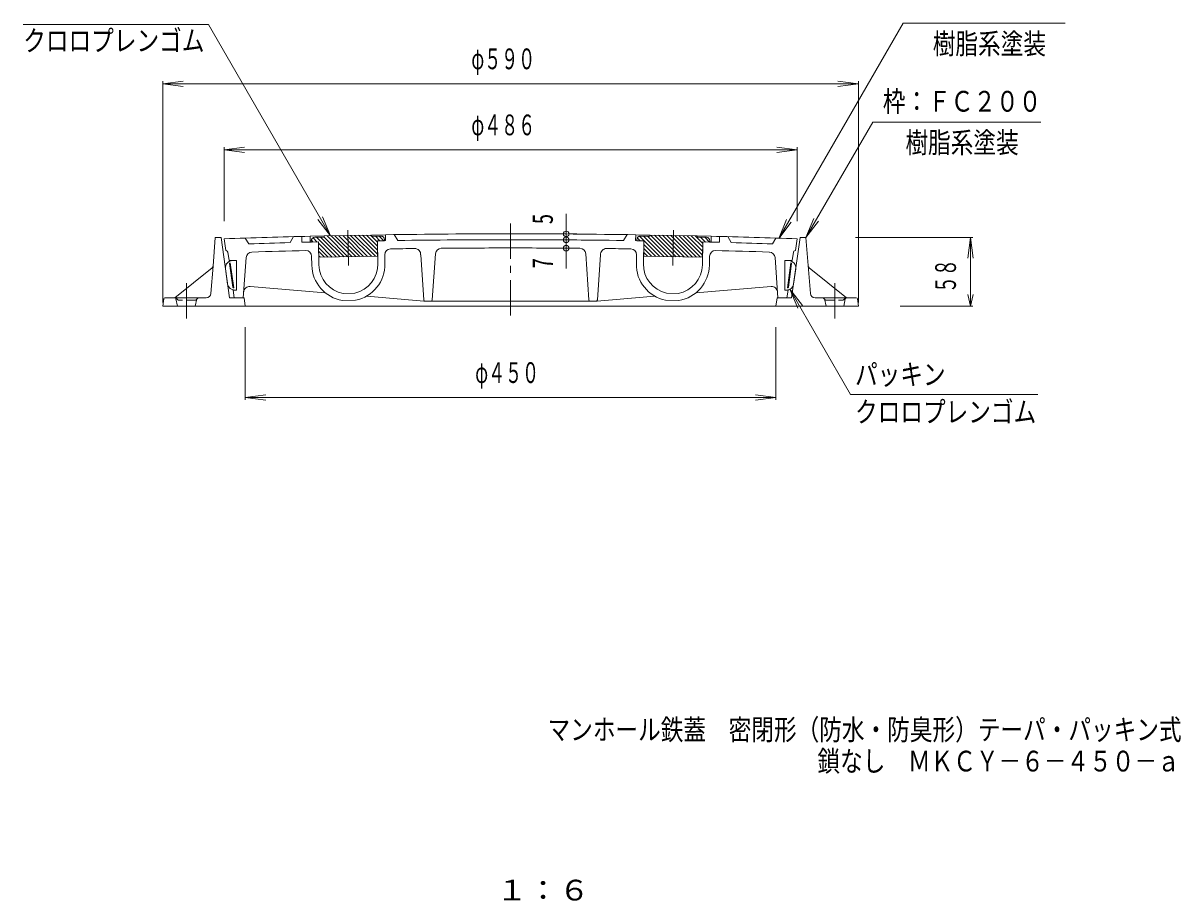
# Model space of a CAD drawing. Units: millimetres, scale not verified. Extents: x -589 to 461, y -797 to 845.
# Drawn here: x -525 to 457, y -797 to -53 of the extents above; entities that cross this region are included whole.
import ezdxf
from ezdxf.enums import TextEntityAlignment as Align

# ---------------------------------------------------------------- set-up
doc = ezdxf.new("R2010")
doc.units = ezdxf.units.MM
doc.header["$LTSCALE"] = 6
doc.header["$PDMODE"] = 32
doc.header["$PDSIZE"] = 4.8
doc.linetypes.add('CHAIN1', pattern=[8, 5, -1, 1, -1])
doc.linetypes.add('DASHED1', pattern=[1.8, 1.2, -0.6])
for name, color, linetype, lineweight in [('0-1_躯体', 2, 'Continuous', 18), ('0-2_仕上', 3, 'Continuous', 18), ('0-3_建具', 4, 'Continuous', 18), ('0-4_その他', 7, 'Continuous', 18), ('0-5_寸法', 7, 'Continuous', 18)]:
    doc.layers.add(name, color=color, linetype=linetype, lineweight=lineweight)
doc.layers.add('F-4_F-4ﾚｲﾔ', color=2, linetype='Continuous')
doc.layers.add('F-5_F-5ﾚｲﾔ', color=6, linetype='Continuous')
doc.styles.add('ＭＳ ゴシック', font='')
doc.styles.get('ＭＳ ゴシック').set_extended_font_data('MS Gothic')

msp = doc.modelspace()

# ---------------------------------------------------------------- linework, layer by layer
at = {"layer": '0-1_躯体'}
for p, q in [((-364.285, -259.107), (-362.392, -234.968)), ((133.608, -234.968), (126.44, -285.968)), ((138.608, -234.968), (133.608, -234.968)), ((142.319, -282.281), (138.608, -234.968)), ((-365.026, -260.51), (-396.7, -285.968)), ((-366.103, -282.281), (-364.285, -259.107)), ((141.242, -260.51), (172.916, -285.968)), ((-406.014, -286.827), (-406.892, -292.968)), ((-406.892, -292.968), (183.108, -292.968)), ((-396.7, -285.968), (-405.025, -285.968)), ((-396.7, -285.968), (-370.09, -285.968)), ((-395.723, -286.759), (-394.392, -292.968)), ((-378.061, -286.759), (-379.392, -292.968)), ((114.108, -285.968), (113.108, -292.968)), ((126.44, -285.968), (114.108, -285.968)), ((172.916, -285.968), (146.307, -285.968)), ((154.277, -286.759), (155.608, -292.968)), ((171.939, -286.759), (170.608, -292.968)), ((172.916, -285.968), (181.241, -285.968)), ((182.231, -286.827), (183.108, -292.968))]:
    msp.add_line(p, q, dxfattribs=at)
at = {"layer": '0-1_躯体', "linetype": 'CHAIN1'}
for p, q in [((-386.892, -273.626), (-386.892, -306.58)), ((163.108, -273.626), (163.108, -306.58))]:
    msp.add_line(p, q, dxfattribs=at)
at = {"layer": '0-1_躯体', "linetype": 'DASHED1'}
for p, q in [((-394.185, -287.675), (-395.599, -286.261)), ((-379.306, -287.968), (-393.478, -287.968)), ((-377.185, -286.261), (-378.599, -287.675)), ((153.401, -286.261), (154.815, -287.675)), ((155.522, -287.968), (169.694, -287.968)), ((170.401, -287.675), (171.815, -286.261))]:
    msp.add_line(p, q, dxfattribs=at)
at = {"layer": '0-1_躯体'}
msp.add_lwpolyline([(-362.392, -234.968), (-357.392, -234.968), (-350.224, -285.968), (-337.892, -285.968), (-336.892, -292.968)], dxfattribs=at)
for centre, radius, start, end in [((-366.279, -258.951), 2, 308.78926, 355.51289), ((142.495, -258.951), 2, 184.48711, 231.21074), ((-370.09, -281.968), 4, 270, 355.5154), ((146.307, -281.968), 4, 184.4846, 270), ((-405.025, -286.968), 1, 90, 171.86929), ((-396.7, -286.968), 1, 12.09277, 90), ((-377.083, -286.968), 1, 90, 167.90167), ((153.3, -286.968), 1, 12.09833, 90), ((172.916, -286.968), 1, 90, 167.90723), ((181.241, -286.968), 1, 8.13071, 90)]:
    msp.add_arc(centre, radius, start, end, dxfattribs=at)
at = {"layer": '0-1_躯体', "linetype": 'DASHED1'}
for centre, start, end in [((-396.306, -286.968), 45, 90), ((-393.478, -286.968), 225, 270), ((-379.306, -286.968), 270, 315), ((-376.478, -286.968), 90, 135), ((152.694, -286.968), 45, 90), ((155.522, -286.968), 225, 270), ((169.694, -286.968), 270, 315), ((172.522, -286.968), 90, 135)]:
    msp.add_arc(centre, 1, start, end, dxfattribs=at)
at = {"layer": '0-2_仕上', "linetype": 'CHAIN1'}
for p, q in [((-111.892, -300.956), (-111.892, -221.134)), ((-250.078, -228.74), (-249.455, -260.342)), ((26.294, -228.74), (25.628, -262.511))]:
    msp.add_line(p, q, dxfattribs=at)
at = {"layer": '0-2_仕上'}
for p, q in [((-336.892, -235.366), (-333.892, -240.272)), ((-296.03, -234.172), (-298.931, -239.25)), ((-289.007, -233.991), (-288.909, -238.953)), ((-281.984, -233.815), (-269.987, -233.579)), ((-281.984, -233.816), (-281.886, -238.815)), ((-229.994, -232.79), (-217.965, -232.553)), ((-217.997, -232.554), (-217.898, -237.553)), ((-210.75, -232.448), (-207.552, -237.403)), ((-13.034, -232.448), (-16.232, -237.403)), ((-5.787, -232.554), (-5.886, -237.553)), ((6.211, -232.79), (-5.819, -232.553)), ((58.2, -233.815), (46.203, -233.579)), ((58.201, -233.816), (58.102, -238.815)), ((65.223, -233.991), (65.125, -238.953)), ((72.247, -234.172), (75.147, -239.25)), ((113.108, -235.366), (110.108, -240.272)), ((-354.892, -235.968), (-353.487, -245.968)), ((-288.909, -238.953), (-280.883, -238.795)), ((-274.887, -238.676), (-274.502, -258.178)), ((-224.897, -237.691), (-224.512, -257.192)), ((-218.894, -237.572), (-217.898, -237.553)), ((-4.889, -237.572), (-5.886, -237.553)), ((1.113, -237.691), (0.728, -257.192)), ((51.103, -238.676), (50.719, -258.178)), ((65.125, -238.953), (57.099, -238.795)), ((131.109, -235.968), (129.703, -245.968)), ((-353.195, -245.968), (-353.487, -245.968)), ((-350.697, -254.468), (-351.71, -247.259)), ((-344.392, -254.468), (-350.697, -254.468)), ((-344.392, -279.468), (-344.392, -254.468)), ((-338.632, -285.968), (-336.173, -251.833)), ((-280.649, -250.81), (-280.501, -258.296)), ((-218.661, -249.589), (-218.513, -257.074)), ((-185.457, -287.818), (-188.125, -249.66)), ((-178.327, -287.818), (-175.588, -248.646)), ((-45.457, -287.818), (-48.196, -248.646)), ((-38.327, -287.818), (-35.659, -249.66)), ((-5.123, -249.589), (-5.27, -257.074)), ((56.865, -250.81), (56.718, -258.296)), ((114.848, -285.968), (112.389, -251.833)), ((120.608, -279.468), (120.608, -254.468)), ((120.608, -254.468), (126.913, -254.468)), ((126.913, -254.468), (127.926, -247.259)), ((129.412, -245.968), (129.703, -245.968)), ((-344.392, -279.468), (-347.183, -279.468)), ((-346.27, -285.968), (-347.183, -279.468)), ((-332.871, -276.39), (-269.065, -281.737)), ((-244.025, -282.076), (-254.024, -282.274)), ((-233.942, -284.68), (-185.392, -288.748)), ((10.158, -284.68), (-38.392, -288.748)), ((20.242, -282.076), (30.24, -282.274)), ((109.087, -276.39), (45.281, -281.737)), ((120.608, -279.468), (123.399, -279.468)), ((122.486, -285.968), (123.399, -279.468)), ((-338.632, -285.968), (-346.27, -285.968)), ((-243.334, -288.064), (-254.478, -288.284)), ((-38.392, -288.748), (-185.392, -288.748)), ((19.55, -288.064), (30.695, -288.284)), ((114.848, -285.968), (122.486, -285.968))]:
    msp.add_line(p, q, dxfattribs=at)
for centre, radius, start, end in [((-111.892, -7231.749), 7000, 91.39236, 91.98938), ((-111.892, -7231.749), 7000, 90, 90.86826), ((-111.884, -7231.749), 7000, 89.13181, 90.00006), ((-111.884, -7231.749), 7000, 88.01068, 88.6077), ((-111.892, -7231.749), 6995.001, 91.53221, 91.8187), ((-213.662, -249.49), 5, 91.47182, 181.12964), ((-111.892, -7231.749), 6988, 90.66643, 90.83459), ((-111.892, -7231.749), 6995.001, 90, 90.78357), ((-193.168, -249.221), 5, 355.02382, 90.03009), ((-170.6, -248.995), 5, 89.845, 175.99998), ((-111.892, -7231.749), 6988, 90, 90.48216), ((-111.884, -7231.749), 6995.001, 89.21649, 90.00006), ((-111.884, -7231.749), 6988, 89.5179, 90.00006), ((-53.184, -248.995), 5, 4.00002, 90.155), ((-30.616, -249.221), 5, 89.96991, 184.97618), ((-111.884, -7231.749), 6988, 89.16547, 89.33363), ((-10.122, -249.49), 5, 358.87036, 88.52818), ((-111.884, -7231.749), 6995.001, 88.18137, 88.46785), ((-353.195, -247.468), 1.5, 8.00023, 90), ((-331.186, -252.192), 5, 92.43631, 175.87915), ((-111.892, -7231.749), 6988, 91.42471, 91.79915), ((-285.648, -250.909), 5, 1.1268, 89.87991), ((61.864, -250.909), 5, 90.12009, 178.8732), ((-111.884, -7231.749), 6988, 88.20091, 88.57535), ((107.402, -252.192), 5, 4.12085, 87.56369), ((129.412, -247.468), 1.5, 90, 171.99977), ((-249.507, -257.685), 31, 181.12956, 260.77248), ((-249.507, -257.685), 25, 181.12959, 259.59262), ((-249.507, -257.685), 25, 282.66667, 1.12964), ((-249.507, -257.685), 31, 281.48677, 1.12964), ((25.724, -257.685), 31, 178.87036, 258.51323), ((25.724, -257.685), 25, 178.87036, 257.33333), ((25.724, -257.685), 25, 280.40738, 358.87041), ((25.724, -257.685), 31, 279.22752, 358.87044), ((-333.288, -281.373), 5, 85.21001, 175.883), ((109.504, -281.373), 5, 4.117, 94.78999), ((-184.459, -287.748), 1, 184.00026, 270), ((-179.324, -287.748), 1, 270, 355.99974), ((-44.459, -287.748), 1, 184.00026, 270), ((-39.325, -287.748), 1, 270, 355.99974)]:
    msp.add_arc(centre, radius, start, end, dxfattribs=at)
at = {"layer": '0-3_建具'}
for p, q in [((-275.928, -238.697), (-279.456, -235.169)), ((-269.967, -234.579), (-277.962, -234.736)), ((-259.849, -251.382), (-276.523, -234.708)), ((-256.52, -251.317), (-273.195, -234.642)), ((-229.994, -232.79), (-269.987, -233.579)), ((-269.987, -233.579), (-269.967, -234.579)), ((-253.192, -251.251), (-269.969, -234.474)), ((-249.863, -251.185), (-267.519, -233.53)), ((-246.535, -251.12), (-264.19, -233.464)), ((-243.206, -251.054), (-260.861, -233.399)), ((-239.878, -250.989), (-257.533, -233.333)), ((-236.549, -250.923), (-254.204, -233.268)), ((-233.221, -250.857), (-250.876, -233.202)), ((-229.892, -250.792), (-247.547, -233.136)), ((-226.563, -250.726), (-244.219, -233.071)), ((-224.823, -249.073), (-240.89, -233.005)), ((-224.786, -245.716), (-237.562, -232.94)), ((-224.806, -242.301), (-234.233, -232.874)), ((-229.976, -233.737), (-230.905, -232.808)), ((-229.994, -232.79), (-229.975, -233.79)), ((-221.973, -233.632), (-229.975, -233.79)), ((-224.874, -238.839), (-229.924, -233.789)), ((-222.672, -237.647), (-226.596, -233.723)), ((-219.343, -237.581), (-223.267, -233.658)), ((-2.074, -237.628), (-4.505, -235.197)), ((14.652, -250.96), (-2.589, -233.719)), ((-1.811, -233.632), (6.191, -233.79)), ((18.115, -251.028), (0.769, -233.683)), ((21.577, -251.097), (4.232, -233.751)), ((6.211, -232.79), (6.191, -233.79)), ((6.211, -232.79), (46.203, -233.579)), ((25.039, -251.165), (6.674, -232.799)), ((28.502, -251.233), (10.136, -232.868)), ((31.964, -251.302), (13.599, -232.936)), ((35.427, -251.37), (17.061, -233.004)), ((38.889, -251.438), (20.524, -233.072)), ((42.352, -251.506), (23.986, -233.141)), ((45.814, -251.575), (27.448, -233.209)), ((49.276, -251.643), (30.911, -233.277)), ((50.746, -249.718), (34.373, -233.346)), ((50.909, -246.487), (37.836, -233.414)), ((51.014, -243.198), (41.298, -233.482)), ((51.08, -239.87), (44.761, -233.55)), ((46.203, -233.579), (46.183, -234.579)), ((46.183, -234.579), (54.178, -234.736)), ((53.325, -238.72), (49.243, -234.639)), ((56.787, -238.788), (52.706, -234.707)), ((-280.902, -237.795), (-280.883, -238.795)), ((-280.883, -238.795), (-274.887, -238.676)), ((-279.257, -238.763), (-280.849, -237.17)), ((-263.177, -251.448), (-274.866, -239.759)), ((-266.506, -251.514), (-274.797, -243.222)), ((-274.759, -245.174), (-274.431, -251.67)), ((-224.897, -237.691), (-218.894, -237.572)), ((-224.769, -244.185), (-224.841, -250.692)), ((-218.914, -236.573), (-218.894, -237.572)), ((-4.87, -236.573), (-4.889, -237.572)), ((1.113, -237.691), (-4.889, -237.572)), ((0.985, -244.185), (1.057, -250.692)), ((7.727, -250.824), (0.987, -244.083)), ((11.19, -250.892), (1.053, -240.755)), ((50.975, -245.174), (50.647, -251.67)), ((57.099, -238.795), (51.103, -238.676)), ((57.119, -237.795), (57.099, -238.795)), ((-347.749, -254.468), (-344.392, -254.468)), ((-344.392, -254.468), (-344.392, -279.468)), ((-269.834, -251.579), (-274.68, -246.733)), ((-273.163, -251.645), (-274.499, -250.308)), ((-274.431, -251.67), (-224.841, -250.692)), ((4.265, -250.755), (1.022, -247.512)), ((50.647, -251.67), (1.057, -250.692)), ((120.608, -254.468), (120.608, -279.468)), ((123.965, -254.468), (120.608, -254.468)), ((-351.864, -274.303), (-353.691, -261.303)), ((-347.44, -277.038), (-350.25, -257.038)), ((-349.755, -256.468), (-349.61, -256.468)), ((-349.61, -256.468), (-346.659, -277.468)), ((125.827, -256.468), (122.875, -277.468)), ((123.656, -277.038), (126.467, -257.038)), ((125.971, -256.468), (125.827, -256.468)), ((128.08, -274.303), (129.907, -261.303)), ((-346.945, -277.468), (-346.659, -277.468)), ((-345.922, -279.468), (-344.392, -279.468)), ((122.138, -279.468), (120.608, -279.468)), ((123.161, -277.468), (122.875, -277.468))]:
    msp.add_line(p, q, dxfattribs=at)
for centre, radius, start, end in [((-277.903, -237.736), 3, 91.12964, 181.12964), ((-221.914, -236.632), 3, 1.12964, 91.12964), ((-1.87, -236.632), 3, 88.87007, 178.87007), ((54.119, -237.736), 3, 358.87007, 88.87007), ((-347.749, -260.468), 6, 90, 187.99928), ((123.965, -260.468), 6, 352.00072, 90), ((-349.755, -256.968), 0.5, 90, 187.99762), ((125.971, -256.968), 0.5, 352.00238, 90), ((-345.922, -273.468), 6, 188.00023, 270), ((122.138, -273.468), 6, 270, 351.99977), ((-346.945, -276.968), 0.5, 188.00887, 270), ((123.161, -276.968), 0.5, 270, 351.99113)]:
    msp.add_arc(centre, radius, start, end, dxfattribs=at)
at = {"layer": '0-4_その他'}
for p, q in [((-406.892, -104.507), (-389.541, -102.223)), ((-406.892, -290.007), (-406.892, -102.407)), ((-406.892, -104.507), (183.108, -104.507)), ((-406.892, -104.507), (-389.541, -106.791)), ((183.108, -104.507), (165.758, -102.223)), ((183.108, -104.507), (165.758, -106.791)), ((183.108, -290.007), (183.108, -102.407)), ((-354.892, -160.507), (-337.542, -158.223)), ((-354.892, -221.007), (-354.892, -158.407)), ((-354.892, -160.507), (131.108, -160.507)), ((-354.892, -160.507), (-337.542, -162.791)), ((131.108, -160.507), (113.758, -158.223)), ((131.108, -160.507), (113.758, -162.791)), ((131.108, -221.007), (131.108, -158.407)), ((-64.773, -231.908), (-64.773, -214.704)), ((-64.773, -236.907), (-64.773, -231.908)), ((-55.773, -231.908), (-62.973, -231.908)), ((180.608, -234.968), (280.208, -234.968)), ((278.108, -234.968), (275.824, -252.319)), ((278.108, -292.968), (278.108, -234.968)), ((278.108, -234.968), (280.393, -252.319)), ((-64.773, -243.908), (-64.773, -236.907)), ((-64.773, -243.908), (-64.773, -261.259)), ((-55.773, -236.907), (-62.973, -236.907)), ((-55.773, -243.908), (-62.973, -243.908)), ((278.108, -292.968), (275.824, -283.157)), ((278.108, -292.968), (280.393, -283.157)), ((218.608, -292.968), (280.208, -292.968)), ((-336.892, -311.007), (-336.892, -372.607)), ((113.108, -311.007), (113.108, -372.607)), ((-336.892, -370.507), (-319.542, -368.223)), ((-336.892, -370.507), (113.108, -370.507)), ((-336.892, -370.507), (-319.542, -372.791)), ((113.108, -370.507), (95.758, -368.223)), ((113.108, -370.507), (95.758, -372.791))]:
    msp.add_line(p, q, dxfattribs=at)
for p in [(-64.773, -231.908), (-64.773, -236.907), (-64.773, -243.908)]:
    msp.add_point(p, dxfattribs=at)
at = {"layer": '0-5_寸法'}
for p, q in [((-368.093, -54.388), (-525.306, -54.388)), ((-264.709, -233.455), (-368.093, -54.388)), ((115.475, -235.771), (220.901, -53.167)), ((220.901, -53.167), (358.336, -53.167)), ((138.608, -234.968), (195.188, -136.968)), ((195.188, -136.968), (337.695, -136.968)), ((-264.709, -233.455), (-275.362, -219.571)), ((-264.709, -233.455), (-271.406, -217.287)), ((115.475, -235.771), (122.172, -219.603)), ((115.475, -235.771), (126.128, -221.887)), ((138.608, -234.968), (145.305, -218.8)), ((138.608, -234.968), (149.261, -221.085)), ((124.935, -278.737), (135.588, -292.62)), ((124.935, -278.737), (131.632, -294.904)), ((124.935, -278.737), (176.495, -368.041)), ((176.495, -368.041), (335.106, -368.041))]:
    msp.add_line(p, q, dxfattribs=at)

# ---------------------------------------------------------------- texts
at = {"layer": '0-4_その他', "color": 3, "style": 'ＭＳ ゴシック', "width": 0.6}
for s, p in [('φ５９０', (-145.192, -97.507)), ('φ４８６', (-145.192, -153.507)), ('φ４５０', (-141.892, -363.507))]:
    msp.add_text(s, height=17.6, dxfattribs=at).set_placement(p, align=Align.BOTTOM_LEFT)
at = {"layer": '0-4_その他', "color": 3, "style": 'ＭＳ ゴシック'}
for s, width, p in [('5', 0.75, (-70.773, -223.704)), ('7', 0.75, (-70.773, -261.259)), ('５８', 0.6, (271.108, -282.007))]:
    msp.add_text(s, height=17.6, rotation=90, dxfattribs=dict(at, width=width)).set_placement(p, align=Align.BOTTOM_LEFT)
at = {"layer": '0-5_寸法', "color": 6, "style": 'ＭＳ ゴシック', "width": 0.8}
for s, p in [('クロロプレンゴム', (-525.214, -82.085)), ('樹脂系塗装', (246.133, -84.667)), ('枠：ＦＣ２００', (203.756, -133.468)), ('樹脂系塗装', (222.956, -168.468)), ('パッキン', (180.207, -365.101)), ('クロロプレンゴム', (180.207, -396.83))]:
    msp.add_text(s, height=17.6, dxfattribs=at).set_placement(p, align=Align.BOTTOM_LEFT)
at = {"layer": 'F-4_F-4ﾚｲﾔ', "style": 'ＭＳ ゴシック', "width": 1.1}
msp.add_text('１：６', height=17.6, dxfattribs=at).set_placement((-123.973, -802.237), align=Align.BOTTOM_LEFT)
at = {"layer": 'F-5_F-5ﾚｲﾔ', "style": 'ＭＳ ゴシック', "width": 0.8}
for s, p in [('マンホール鉄蓋\u3000密閉形（防水・防臭形）テーパ・パッキン式', (-80.58, -666.177)), ('鎖なし\u3000ＭＫＣＹ－６－４５０－ａ', (148.296, -692.863))]:
    msp.add_text(s, height=17.6, dxfattribs=at).set_placement(p, align=Align.BOTTOM_LEFT)

doc.saveas('drawing.dxf')
